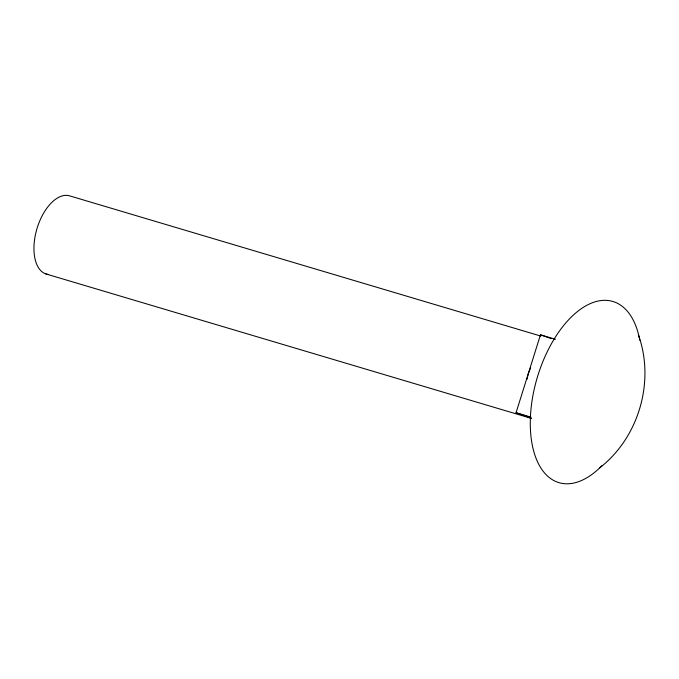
<?xml version="1.0" encoding="UTF-8"?>
<svg xmlns="http://www.w3.org/2000/svg" width="679" height="679" viewBox="0 0 679 679"><rect width="100%" height="100%" fill="white"/><g stroke="black" fill="none" stroke-linecap="round" stroke-linejoin="round"><path stroke-width="1.02" d="M526.929 379.391L528.27 373.764L530.588 367.865M530.851 417.916L516.065 412.696L540.467 334.823L555.456 339.279M599.82 467.789C638.88 437.386 655.167 381.284 638.353 334.722M540.832 336.08L70.175 196.019A40.816 21.923 -73.4 0 0 36.522 230.215A40.816 21.923 -73.4 0 0 48.574 274.511M516.065 412.696L531.046 417.161M45.773 273.892L531.674 418.485M540.467 334.823L551.306 338.651M601.908 465.709A94.525 50.781 -73.4 0 1 532.429 445.823A94.525 50.781 -73.4 0 1 571.311 317.017A94.525 50.781 -73.4 0 1 639.788 340.255"/></g></svg>
